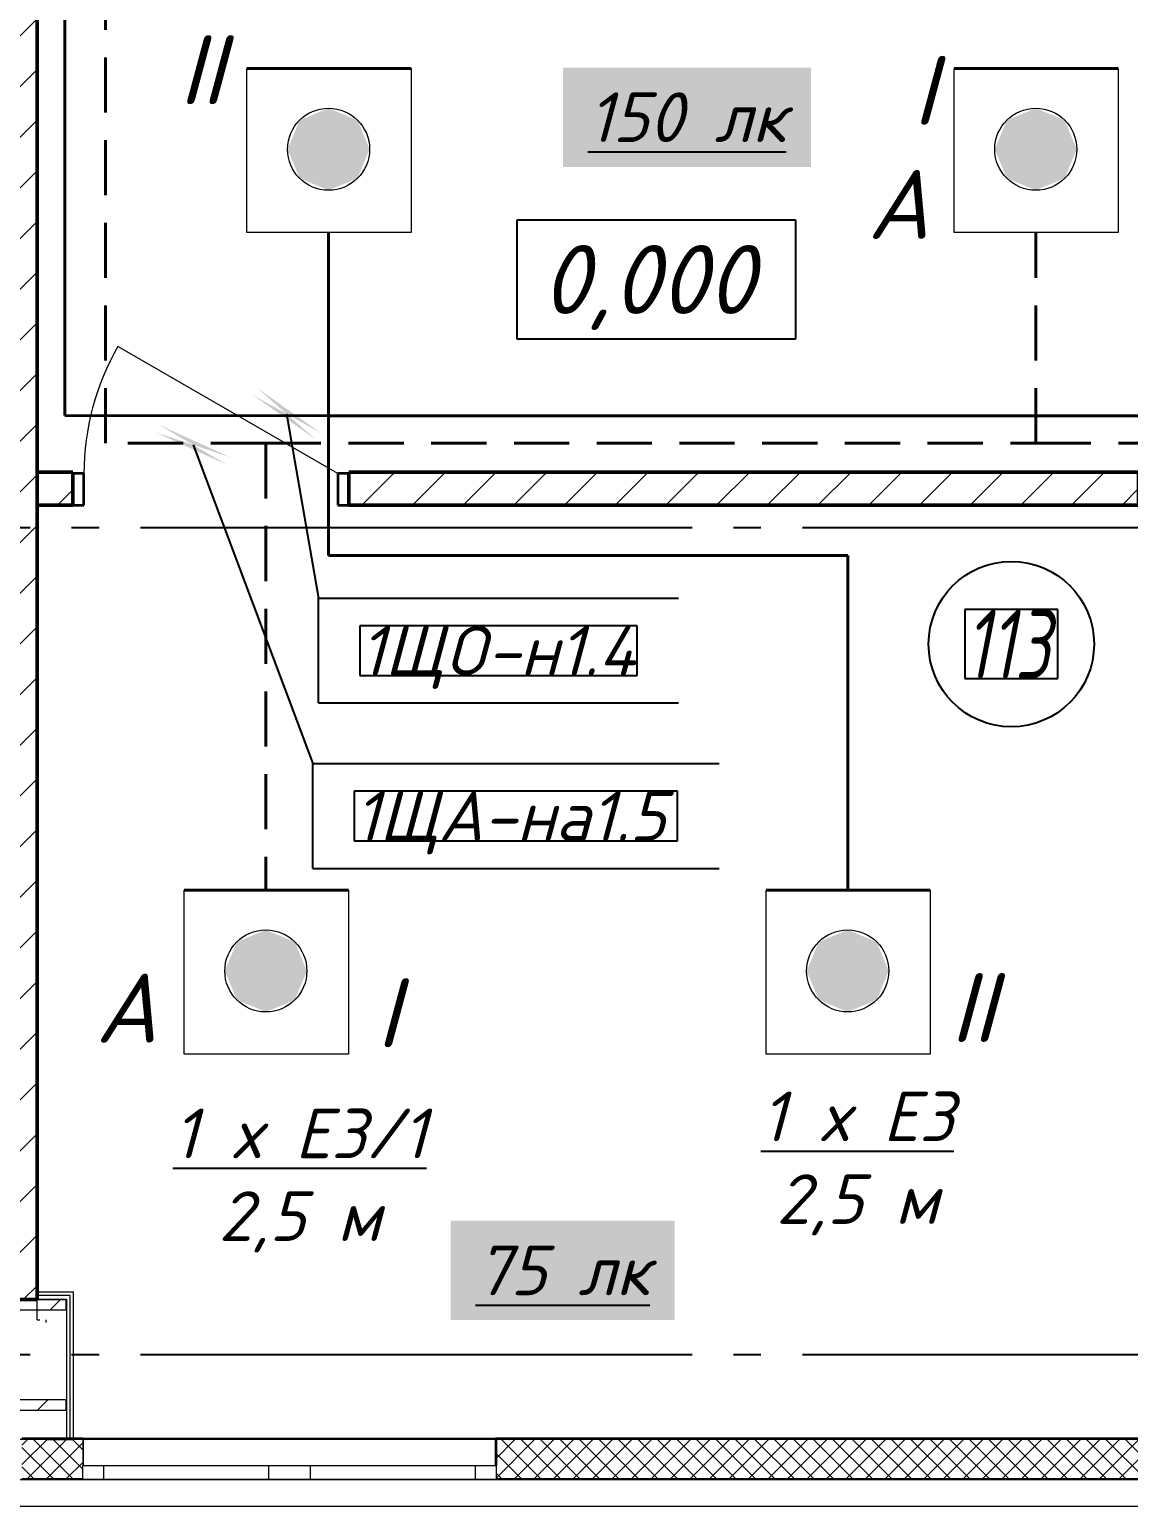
# Model space of a CAD drawing. Header units: millimetres. Extents: x 0 to 1293, y 0 to 420.
# Drawn here: x 522.2 to 562, y 154.1 to 207.7 of the extents above; entities that cross this region are included whole.
import ezdxf

# ---------------------------------------------------------------- set-up
doc = ezdxf.new("R2010")
doc.units = ezdxf.units.MM
for name, pattern in [('JIS_02_2.0', [3, 2, -1]), ('ГОСТ 2.303 5', [24, 20, -1.5, 1, -1.5]), ('СПКБ-0000-000-АР#001$0$Achse', [2300, 0, -800, 1500, 0])]:
    doc.linetypes.add(name, pattern=pattern)
for name, color, linetype in [('@000', 7, 'Continuous'), ('Viewport1ForCustomObjects_0', 7, 'Continuous'), ('Viewport2ForCustomObjects_0', 7, 'Continuous'), ('Номер помещения', 7, 'Continuous'), ('СПКБ-0000-000-АР#001$0$Двери ArchiCAD', 7, 'Continuous'), ('СПКБ-0000-000-АР#001$0$Колонны новые', 7, 'Continuous'), ('СПКБ-0000-000-АР#001$0$Окна ArchiCAD', 7, 'Continuous'), ('СПКБ-0000-000-АР#001$0$Перекрытие новые', 7, 'Continuous'), ('СПКБ-0000-000-АР#001$0$Стены', 7, 'Continuous'), ('Строительные оси', 7, 'Continuous'), ('ЭО_АВАРИЙНОЕ ОСВЕЩЕНИЕ', 7, 'Continuous'), ('ЭО_РАБОЧЕЕ ОСВЕЩЕНИЕ', 7, 'Continuous')]:
    doc.layers.add(name, color=color, linetype=linetype)
for name, color, linetype, lineweight, true_color in [('СПКБ-0000-000-АР#001$0$Двери ArchiCAD_Ном._пера__23', 7, 'Continuous', 35, 0xff6600), ('СПКБ-0000-000-АР#001$0$Двери ArchiCAD_Ном._пера__3', 7, 'Continuous', 18, 0xff6600), ('СПКБ-0000-000-АР#001$0$Двери ArchiCAD_Ном._пера__58', 7, 'Continuous', 50, 0xdf0000), ('СПКБ-0000-000-АР#001$0$Колонны новые_Ном._пера__108', 7, 'Continuous', 13, 0xfd8379), ('СПКБ-0000-000-АР#001$0$Окна ArchiCAD_Ном._пера__68', 7, 'Continuous', 20, 0xfd4435), ('СПКБ-0000-000-АР#001$0$Стены_Ном._пера__58', 7, 'Continuous', 50, 0xdf0000), ('СПКБ-0000-000-АР#001$0$Стены_Ном._пера__68', 7, 'Continuous', 20, 0xfd4435)]:
    doc.layers.add(name, color=color, linetype=linetype, lineweight=lineweight, true_color=true_color)
for name, color, linetype, lineweight in [('СПКБ-0000-000-АР#001$0$Колонны новые_Ном._пера__20', 1, 'Continuous', 20), ('СПКБ-0000-000-АР#001$0$Линии_Ном._пера__20', 1, 'Continuous', 20), ('СПКБ-0000-000-АР#001$0$Окна ArchiCAD_Ном._пера__6', 5, 'Continuous', 9), ('СПКБ-0000-000-АР#001$0$Перекрытие новые_Ном._пера__20', 1, 'Continuous', 20), ('СПКБ-0000-000-АР#001$0$Стены_Ном._пера__1', 7, 'Continuous', 13), ('СПКБ-0000-000-АР#001$0$Стены_Ном._пера__20', 1, 'Continuous', 20)]:
    doc.layers.add(name, color=color, linetype=linetype, lineweight=lineweight)
doc.styles.add('1.8', font='isocpeui.ttf', dxfattribs={"height": 1.8})
doc.styles.add('2.5', font='isocpeui.ttf')
doc.styles.add('CustomTextStyle15', font='isocpeui.ttf', dxfattribs={"height": 2.5})
doc.styles.add('CustomTextStyle156', font='isocpeui.ttf', dxfattribs={"height": 1.8})
doc.styles.add('CustomTextStyle204', font='isocpeui.ttf', dxfattribs={"height": 1.8})
doc.styles.add('CustomTextStyle28', font='isocpeui.ttf', dxfattribs={"width": 0.724665, "height": 2.5})
pattern_1 = [(45, (0, 0), (-35.35534, 35.35534), []), (135, (0, 0), (35.35534, 35.35534), [])]
pattern_2 = [(45, (0, 0), (-91.9239, 91.9239), [])]
pattern_3 = [(0, (0, 0), (0, 173.2051), [0, -100]), (0, (50, 86.6), (0, 173.2051), [0, -100])]

# ---------------------------------------------------------------- blocks, each defined once
blk = doc.blocks.new('СПКБ-0000-000-АР#001$0$Перекрытие_1', base_point=(22461.2, 19188))
at = {"layer": 'СПКБ-0000-000-АР#001$0$Перекрытие новые_Ном._пера__20', "color": 1, "linetype": 'Continuous', "lineweight": 20, "flags": 128}
blk.add_lwpolyline([(22461.2, 19188), (22461.2, 15677.8), (25022.7, 15677.8), (25022.7, 7088.6), (22462.8, 7088.6), (22462.8, 3579), (17926.7, 3579), (17886.7, 19190.9)], close=True, dxfattribs=at)
blk = doc.blocks.new('СПКБ-0000-000-АР#001$0$Двустворчатое Окно 19')
at = {"layer": 'СПКБ-0000-000-АР#001$0$Окна ArchiCAD_Ном._пера__6', "color": 5, "linetype": 'Continuous', "lineweight": 9}
for p, q in [((-747, 100), (747, 100)), ((-750, 0), (-675, 0)), ((-675, 0), (-675, -50)), ((-675, 0), (-75, 0)), ((-75, -50), (-75, 0)), ((-75, 0), (0, 0)), ((0, 0), (75, 0)), ((75, 0), (75, -50)), ((75, 0), (675, 0)), ((675, -50), (675, 0)), ((675, 0), (750, 0)), ((-750, -50), (750, -50)), ((-675, -50), (-750, -50)), ((-75, -50), (-675, -50)), ((0, -50), (-75, -50)), ((75, -50), (0, -50)), ((675, -50), (75, -50)), ((750, -50), (675, -50))]:
    blk.add_line(p, q, dxfattribs=at)
at = {"layer": 'СПКБ-0000-000-АР#001$0$Окна ArchiCAD_Ном._пера__68', "color": 20, "linetype": 'Continuous', "lineweight": 20, "true_color": 0xfd4435}
for p, q in [((-750, -47), (-750, 0)), ((750, -47), (750, 0)), ((-750, -50), (-750, -47)), ((750, -50), (750, -47))]:
    blk.add_line(p, q, dxfattribs=at)
blk = doc.blocks.new('СПКБ-0000-000-АР#001$0$Стена_4', base_point=(17892.9, 3584))
at = {"layer": 'СПКБ-0000-000-АР#001$0$Стены_Ном._пера__68', "linetype": 'Continuous', "lineweight": 20, "true_color": 0xfd4435}
for points in [[(18633.4, 3584), (18413.1, 3584), (18413.1, 3581), (18633.4, 3581)], [(18633.4, 3584), (18633.4, 3581), (18633.4, 3484), (18636.4, 3484), (18636.4, 3584)], [(20130.4, 3584), (20130.4, 3484), (20133.4, 3484), (20133.4, 3581), (20133.4, 3584)], [(20133.4, 3584), (20133.4, 3581), (24603.1, 3581), (24603.1, 3584)], [(18413.1, 3434), (18633.4, 3434), (18633.4, 3437), (18413.1, 3437)], [(24603.1, 3437), (20133.4, 3437), (20133.4, 3434), (24603.1, 3434)]]:
    blk.add_hatch(color=20, dxfattribs=at).paths.add_polyline_path(points)
h = blk.add_hatch(dxfattribs=at)
h.set_pattern_fill('СЕТКА_5X5_ДИАГОНАЛЬНАЯ', color=20, style=0, pattern_type=2)
h.set_pattern_definition(pattern_1)
h.paths.add_polyline_path([(18413.1, 3437), (18633.4, 3437), (18633.4, 3484), (18633.4, 3581), (18413.1, 3581)])
h = blk.add_hatch(dxfattribs=at)
h.set_pattern_fill('СЕТКА_5X5_ДИАГОНАЛЬНАЯ', color=20, style=0, pattern_type=2)
h.set_pattern_definition(pattern_1)
h.paths.add_polyline_path([(24603.1, 3581), (20133.4, 3581), (20133.4, 3484), (20133.4, 3437), (24603.1, 3437)])
at = {"layer": 'СПКБ-0000-000-АР#001$0$Стены_Ном._пера__68', "color": 20, "linetype": 'Continuous', "lineweight": 20, "true_color": 0xfd4435}
for p, q in [((18633.4, 3581), (18413.1, 3581)), ((18633.4, 3584), (18636.4, 3584)), ((18633.4, 3581), (18633.4, 3484)), ((18636.4, 3484), (18636.4, 3584)), ((20130.4, 3484), (20130.4, 3584)), ((20133.4, 3584), (20130.4, 3584)), ((24603.1, 3581), (20133.4, 3581)), ((20133.4, 3581), (20133.4, 3484)), ((18633.4, 3484), (18636.4, 3484)), ((18633.4, 3437), (18633.4, 3484)), ((20133.4, 3484), (20130.4, 3484)), ((20133.4, 3437), (20133.4, 3484)), ((18413.1, 3437), (18633.4, 3437)), ((18633.4, 3434), (18633.4, 3437)), ((20133.4, 3437), (24603.1, 3437)), ((20133.4, 3434), (20133.4, 3437))]:
    blk.add_line(p, q, dxfattribs=at)
at = {"layer": 'СПКБ-0000-000-АР#001$0$Стены_Ном._пера__68', "color": 20, "linetype": 'Continuous', "lineweight": 20, "true_color": 0xfd4435, "flags": 128}
for points in [[(18633.4, 3584), (18413.1, 3584)], [(24603.1, 3584), (20133.4, 3584)], [(17892.9, 3434), (18633.4, 3434)], [(20133.4, 3434), (25172.7, 3434)]]:
    blk.add_lwpolyline(points, dxfattribs=at)
at = {"layer": 'СПКБ-0000-000-АР#001$0$Окна ArchiCAD', "color": 5, "linetype": 'Continuous', "lineweight": 9, "zscale": 1000}
blk.add_blockref('СПКБ-0000-000-АР#001$0$Двустворчатое Окно 19', (19383.4, 3484), dxfattribs=at)
blk = doc.blocks.new('СПКБ-0000-000-АР#001$0$Стена_21', base_point=(18343.1, 18676.7))
at = {"layer": 'СПКБ-0000-000-АР#001$0$Стены_Ном._пера__20', "linetype": 'Continuous', "lineweight": 20}
h = blk.add_hatch(dxfattribs=at)
h.set_pattern_fill('КИРПИЧ_ОБЫКНОВЕННЫЙ', color=1, style=0, pattern_type=2)
h.set_pattern_definition(pattern_2)
h.paths.add_polyline_path([(18218.1, 4086.3), (18468.1, 4086.3), (18468.1, 13655.7), (18368.1, 13655.7), (18218.1, 13655.7)])
at = {"layer": 'СПКБ-0000-000-АР#001$0$Стены_Ном._пера__58', "color": 12, "linetype": 'Continuous', "lineweight": 50, "true_color": 0xdf0000, "flags": 128}
for points in [[(18468.1, 4086.3), (18468.1, 13655.7)], [(18218.1, 4086.3), (18468.1, 4086.3)]]:
    blk.add_lwpolyline(points, dxfattribs=at)
blk = doc.blocks.new('СПКБ-0000-000-АР#001$0$Однопольная Дверь 19')
at = {"layer": 'СПКБ-0000-000-АР#001$0$Двери ArchiCAD_Ном._пера__23', "color": 30, "linetype": 'Continuous', "lineweight": 35, "true_color": 0xff6600}
for p, q in [((-460, 0), (-500, 0)), ((-500, 0), (-500, -115)), ((-460, -115), (-460, 0)), ((500, 0), (460, 0)), ((460, 0), (460, -115)), ((500, -115), (500, 0)), ((-500, -115), (-460, -115)), ((460, -115), (500, -115))]:
    blk.add_line(p, q, dxfattribs=at)
at = {"layer": 'СПКБ-0000-000-АР#001$0$Двери ArchiCAD_Ном._пера__3', "color": 30, "linetype": 'Continuous', "lineweight": 18, "true_color": 0xff6600}
blk.add_line((460, 0), (-336.7, 460), dxfattribs=at)
blk.add_arc((460, 0), 920, 150, 180, dxfattribs=at)
at = {"layer": 'СПКБ-0000-000-АР#001$0$Двери ArchiCAD_Ном._пера__58', "color": 12, "linetype": 'Continuous', "lineweight": 50, "true_color": 0xdf0000}
for p, q in [((-500, 5), (-537, 5)), ((-500, 0), (-500, 5)), ((-500, -115), (-500, 0)), ((500, 0), (500, 5)), ((500, 5), (537, 5)), ((500, -115), (500, 0)), ((-500, -115), (-537, -115)), ((500, -115), (537, -115))]:
    blk.add_line(p, q, dxfattribs=at)
blk = doc.blocks.new('СПКБ-0000-000-АР#001$0$Стена_24', base_point=(22462.8, 7088.6))
at = {"layer": 'СПКБ-0000-000-АР#001$0$Стены_Ном._пера__20', "linetype": 'Continuous', "lineweight": 20}
h = blk.add_hatch(dxfattribs=at)
h.set_pattern_fill('КИРПИЧ_ОБЫКНОВЕННЫЙ', color=1, style=0, pattern_type=2)
h.set_pattern_definition(pattern_2)
h.paths.add_polyline_path([(18468.1, 7088.6), (18468.1, 6968.6), (18598.1, 6968.6), (18598.1, 7083.6), (18598.1, 7088.6)])
h = blk.add_hatch(dxfattribs=at)
h.set_pattern_fill('КИРПИЧ_ОБЫКНОВЕННЫЙ', color=1, style=0, pattern_type=2)
h.set_pattern_definition(pattern_2)
h.paths.add_polyline_path([(22462.8, 7088.6), (19598.1, 7088.6), (19598.1, 7083.6), (19598.1, 6968.6), (22462.8, 6968.6)])
at = {"layer": 'СПКБ-0000-000-АР#001$0$Стены_Ном._пера__58', "color": 12, "linetype": 'Continuous', "lineweight": 50, "true_color": 0xdf0000}
for p, q in [((18598.1, 7088.6), (18561.1, 7088.6)), ((18598.1, 7083.6), (18598.1, 7088.6)), ((18598.1, 6968.6), (18598.1, 7083.6)), ((19598.1, 7088.6), (19635.1, 7088.6)), ((19598.1, 7083.6), (19598.1, 7088.6)), ((19598.1, 6968.6), (19598.1, 7083.6)), ((18598.1, 6968.6), (18561.1, 6968.6)), ((19598.1, 6968.6), (19635.1, 6968.6))]:
    blk.add_line(p, q, dxfattribs=at)
at = {"layer": 'СПКБ-0000-000-АР#001$0$Стены_Ном._пера__58', "color": 12, "linetype": 'Continuous', "lineweight": 50, "true_color": 0xdf0000, "flags": 128}
for points in [[(18598.1, 7088.6), (18468.1, 7088.6)], [(18468.1, 7088.6), (18468.1, 6968.6)], [(22462.8, 7088.6), (19598.1, 7088.6)], [(22462.8, 6968.6), (22462.8, 7088.6)], [(18468.1, 6968.6), (18598.1, 6968.6)], [(19598.1, 6968.6), (22462.8, 6968.6)]]:
    blk.add_lwpolyline(points, dxfattribs=at)
at = {"layer": 'СПКБ-0000-000-АР#001$0$Двери ArchiCAD', "color": 21, "linetype": 'Continuous', "lineweight": 18, "true_color": 0xff9955, "zscale": 1000}
blk.add_blockref('СПКБ-0000-000-АР#001$0$Однопольная Дверь 19', (19098.1, 7083.6), dxfattribs=at)
blk = doc.blocks.new('СПКБ-0000-000-АР#001$0$Стена_84', base_point=(18499.8, 3579))
at = {"layer": 'СПКБ-0000-000-АР#001$0$Стены_Ном._пера__20', "linetype": 'Continuous', "lineweight": 20}
h = blk.add_hatch(dxfattribs=at)
h.set_pattern_fill('ШТУКАТУРКА', color=1, style=0, pattern_type=2)
h.set_pattern_definition(pattern_3)
h.paths.add_polyline_path([(18574.8, 4087.8), (18574.8, 3579), (18587.8, 3579), (18587.8, 4100.8)])
h = blk.add_hatch(dxfattribs=at)
h.set_pattern_fill('ШТУКАТУРКА', color=1, style=0, pattern_type=2)
h.set_pattern_definition(pattern_3)
h.paths.add_polyline_path([(18599.8, 3579), (18599.8, 4112.8), (18587.8, 4100.8), (18587.8, 3579)])
at = {"layer": 'СПКБ-0000-000-АР#001$0$Стены_Ном._пера__1', "color": 7, "linetype": 'СПКБ-0000-000-АР#001$0$Achse', "lineweight": 13, "flags": 128}
blk.add_lwpolyline([(18499.8, 4012.8), (18499.8, 3579)], dxfattribs=at)
at = {"layer": 'СПКБ-0000-000-АР#001$0$Стены_Ном._пера__1', "color": 7, "linetype": 'Continuous', "lineweight": 13, "flags": 128}
blk.add_lwpolyline([(18499.8, 3579), (18574.8, 3579)], dxfattribs=at)
at = {"layer": 'СПКБ-0000-000-АР#001$0$Стены_Ном._пера__20', "color": 1, "linetype": 'Continuous', "lineweight": 20, "flags": 128}
for points in [[(18599.8, 3579), (18599.8, 4112.8)], [(18574.8, 3579), (18587.8, 3579)], [(18587.8, 3579), (18599.8, 3579)]]:
    blk.add_lwpolyline(points, dxfattribs=at)
at = {"layer": 'СПКБ-0000-000-АР#001$0$Стены_Ном._пера__68', "color": 20, "linetype": 'Continuous', "lineweight": 20, "true_color": 0xfd4435}
for p, q in [((18574.8, 4087.8), (18574.8, 3579)), ((18587.8, 3579), (18587.8, 4100.8))]:
    blk.add_line(p, q, dxfattribs=at)
blk = doc.blocks.new('СПКБ-0000-000-АР#001$0$Стена_103', base_point=(18468.1, 4012.8))
at = {"layer": 'СПКБ-0000-000-АР#001$0$Стены_Ном._пера__20', "linetype": 'Continuous', "lineweight": 20}
h = blk.add_hatch(dxfattribs=at)
h.set_pattern_fill('ШТУКАТУРКА', color=1, style=0, pattern_type=2)
h.set_pattern_definition(pattern_3)
h.paths.add_polyline_path([(18599.8, 4112.8), (18468.1, 4112.8), (18468.1, 4100.8), (18587.8, 4100.8)])
h = blk.add_hatch(dxfattribs=at)
h.set_pattern_fill('ШТУКАТУРКА', color=1, style=0, pattern_type=2)
h.set_pattern_definition(pattern_3)
h.paths.add_polyline_path([(18468.1, 4087.8), (18574.8, 4087.8), (18587.8, 4100.8), (18468.1, 4100.8)])
at = {"layer": 'СПКБ-0000-000-АР#001$0$Стены_Ном._пера__1', "color": 7, "linetype": 'Continuous', "lineweight": 13, "flags": 128}
blk.add_lwpolyline([(18468.1, 4012.8), (18468.1, 4087.8)], dxfattribs=at)
at = {"layer": 'СПКБ-0000-000-АР#001$0$Стены_Ном._пера__1', "color": 7, "linetype": 'СПКБ-0000-000-АР#001$0$Achse', "lineweight": 13, "flags": 128}
blk.add_lwpolyline([(18468.1, 4012.8), (18499.8, 4012.8)], dxfattribs=at)
at = {"layer": 'СПКБ-0000-000-АР#001$0$Стены_Ном._пера__20', "color": 1, "linetype": 'Continuous', "lineweight": 20, "flags": 128}
for points in [[(18599.8, 4112.8), (18468.1, 4112.8)], [(18468.1, 4100.8), (18468.1, 4112.8)], [(18468.1, 4087.8), (18468.1, 4100.8)]]:
    blk.add_lwpolyline(points, dxfattribs=at)
at = {"layer": 'СПКБ-0000-000-АР#001$0$Стены_Ном._пера__68', "color": 20, "linetype": 'Continuous', "lineweight": 20, "true_color": 0xfd4435}
for p, q in [((18587.8, 4100.8), (18468.1, 4100.8)), ((18468.1, 4087.8), (18574.8, 4087.8))]:
    blk.add_line(p, q, dxfattribs=at)
blk = doc.blocks.new('СПКБ-0000-000-АР#001$0$Колонна_118', base_point=(18373.1, 3885.7))
at = {"layer": 'СПКБ-0000-000-АР#001$0$Колонны новые_Ном._пера__108', "linetype": 'Continuous', "lineweight": 13, "true_color": 0xfd8379}
h = blk.add_hatch(dxfattribs=at)
h.set_pattern_fill('СТАЛЬ', color=11, style=0, pattern_type=2)
h.set_pattern_definition([(45, (0, 0), (-159.099, 159.099), []), (45, (-53.03, 53.03), (-159.099, 159.099), [])])
h.paths.add_polyline_path([(18173.1, 3685.7), (18573.1, 3685.7), (18573.1, 3722.4), (18384.8, 3722.4), (18384.8, 4049.1), (18573.1, 4049.1), (18573.1, 4085.7), (18173.1, 4085.7), (18173.1, 4049.1), (18361.4, 4049.1), (18361.4, 3722.4), (18173.1, 3722.4)])
at = {"layer": 'СПКБ-0000-000-АР#001$0$Колонны новые_Ном._пера__20', "color": 1, "linetype": 'Continuous', "lineweight": 20}
for p, q in [((18573.1, 4085.7), (18173.1, 4085.7)), ((18173.1, 4085.7), (18173.1, 4049.1)), ((18573.1, 4049.1), (18573.1, 4085.7)), ((18173.1, 4049.1), (18361.4, 4049.1)), ((18361.4, 4049.1), (18361.4, 3722.4)), ((18384.8, 3722.4), (18384.8, 4049.1)), ((18384.8, 4049.1), (18573.1, 4049.1)), ((18361.4, 3722.4), (18173.1, 3722.4)), ((18173.1, 3722.4), (18173.1, 3685.7)), ((18573.1, 3722.4), (18384.8, 3722.4)), ((18573.1, 3685.7), (18573.1, 3722.4)), ((18173.1, 3685.7), (18573.1, 3685.7))]:
    blk.add_line(p, q, dxfattribs=at)
blk = doc.blocks.new('*E595')
at = {"layer": 'СПКБ-0000-000-АР#001$0$Линии_Ном._пера__20', "color": 1, "linetype": 'Continuous', "lineweight": 20}
blk.add_line((529.446, 84.003), (459.25, 84.003), dxfattribs=at)
at = {"layer": 'СПКБ-0000-000-АР#001$0$Колонны новые', "color": 1, "lineweight": 20, "xscale": 0.01, "yscale": 0.01, "zscale": 0.01}
blk.add_blockref('СПКБ-0000-000-АР#001$0$Колонна_118', (460.05, 89.5), dxfattribs=at)
at = {"layer": 'СПКБ-0000-000-АР#001$0$Перекрытие новые', "color": 1, "linetype": 'Continuous', "lineweight": 20, "xscale": 0.01, "yscale": 0.01, "zscale": 0.01}
blk.add_blockref('СПКБ-0000-000-АР#001$0$Перекрытие_1', (500.931, 242.523), dxfattribs=at)
at = {"layer": 'СПКБ-0000-000-АР#001$0$Стены', "color": 12, "lineweight": 50, "true_color": 0xdf0000, "xscale": 0.01, "yscale": 0.01, "zscale": 0.01}
for name, p in [('СПКБ-0000-000-АР#001$0$Стена_21', (459.75, 237.41)), ('СПКБ-0000-000-АР#001$0$Стена_24', (500.946, 121.528)), ('СПКБ-0000-000-АР#001$0$Стена_103', (461, 90.771)), ('СПКБ-0000-000-АР#001$0$Стена_84', (461.317, 86.433))]:
    blk.add_blockref(name, p, dxfattribs=at)
at = {"layer": 'СПКБ-0000-000-АР#001$0$Стены', "color": 20, "lineweight": 20, "true_color": 0xfd4435, "xscale": 0.01, "yscale": 0.01, "zscale": 0.01}
blk.add_blockref('СПКБ-0000-000-АР#001$0$Стена_4', (455.248, 86.483), dxfattribs=at)
blk = doc.blocks.new('*E596')
at = {"layer": 'Номер помещения', "color": 6, "linetype": 'Continuous'}
for p, q in [((509.954, 139.164), (499.829, 139.164)), ((499.829, 139.164), (499.829, 134.864)), ((509.954, 134.864), (509.954, 139.164)), ((499.829, 134.864), (509.954, 134.864))]:
    blk.add_line(p, q, dxfattribs=at)
at = {"layer": 'Номер помещения', "color": 7, "linetype": 'Continuous', "true_color": 0xffffff}
for p, q in [((519.456, 125.035), (516.081, 125.035)), ((516.081, 125.035), (516.081, 122.535)), ((519.456, 122.535), (519.456, 125.035)), ((516.081, 122.535), (519.456, 122.535)), ((516.081, 122.535), (516.081, 122.535))]:
    blk.add_line(p, q, dxfattribs=at)
at = {"layer": 'Номер помещения', "color": 6, "linetype": 'Continuous'}
blk.add_circle((517.768, 123.785), 3, dxfattribs=at)
at = {"layer": 'Строительные оси', "color": 3, "linetype": 'ГОСТ 2.303 5', "lineweight": 25}
for p, q in [((578.188, 128), (14.188, 128)), ((578.188, 98), (14.188, 98))]:
    blk.add_line(p, q, dxfattribs=at)
at = {"layer": 'ЭО_АВАРИЙНОЕ ОСВЕЩЕНИЕ', "color": 1, "linetype": 'JIS_02_2.0', "lineweight": 40}
for p, q in [((484.915, 131.071), (484.915, 153.828)), ((518.654, 131.071), (518.654, 138.712)), ((490.732, 131.071), (484.915, 131.071)), ((490.732, 131.071), (518.654, 131.071)), ((490.732, 131.071), (490.732, 114.855)), ((518.654, 131.071), (530.464, 131.071))]:
    blk.add_line(p, q, dxfattribs=at)
at = {"layer": 'ЭО_АВАРИЙНОЕ ОСВЕЩЕНИЕ', "color": 1, "lineweight": 40}
for p, q in [((515.696, 144.662), (521.646, 144.662)), ((487.775, 114.855), (493.725, 114.855))]:
    blk.add_line(p, q, dxfattribs=at)
at = {"layer": 'ЭО_АВАРИЙНОЕ ОСВЕЩЕНИЕ', "color": 7, "lineweight": 0}
for p, q in [((515.696, 138.712), (515.696, 144.662)), ((521.646, 144.662), (521.646, 138.712)), ((521.646, 138.712), (515.696, 138.712)), ((487.775, 108.905), (487.775, 114.855)), ((493.725, 114.855), (493.725, 108.905)), ((493.725, 108.905), (487.775, 108.905))]:
    blk.add_line(p, q, dxfattribs=at)
for centre in [(518.654, 141.737), (490.732, 111.93)]:
    blk.add_circle(centre, 1.488, dxfattribs=at)
at = {"layer": 'ЭО_АВАРИЙНОЕ ОСВЕЩЕНИЕ', "color": 1, "lineweight": 0}
for points in [[(518.654, 143.224), (517.602, 142.789), (519.705, 142.789)], [(517.602, 142.789), (517.166, 141.737), (520.141, 141.737)], [(517.602, 142.789), (519.705, 142.789), (520.141, 141.737)], [(517.166, 141.737), (517.602, 140.685), (519.705, 140.685)], [(517.166, 141.737), (520.141, 141.737), (519.705, 140.685)], [(517.602, 140.685), (519.705, 140.685), (518.654, 140.249)], [(490.732, 113.418), (489.681, 112.982), (491.784, 112.982)], [(489.681, 112.982), (489.245, 111.93), (492.22, 111.93)], [(489.681, 112.982), (491.784, 112.982), (492.22, 111.93)], [(489.245, 111.93), (489.681, 110.878), (491.784, 110.878)], [(489.245, 111.93), (492.22, 111.93), (491.784, 110.878)], [(489.681, 110.878), (491.784, 110.878), (490.732, 110.443)]]:
    blk.add_solid(points, dxfattribs=at)
at = {"layer": 'ЭО_РАБОЧЕЕ ОСВЕЩЕНИЕ', "color": 5, "lineweight": 40}
for p, q in [((483.438, 154.323), (483.438, 132.077)), ((490.048, 144.662), (495.998, 144.662)), ((493.006, 138.712), (493.006, 132.063)), ((483.438, 132.077), (493.006, 132.063)), ((493.006, 132.063), (493.006, 126.999)), ((529.197, 132.063), (493.006, 132.063)), ((493.006, 126.999), (511.833, 126.999)), ((511.833, 126.999), (511.833, 114.855)), ((508.876, 114.855), (514.826, 114.855))]:
    blk.add_line(p, q, dxfattribs=at)
at = {"layer": 'ЭО_РАБОЧЕЕ ОСВЕЩЕНИЕ', "color": 7, "lineweight": 0}
for p, q in [((490.048, 138.712), (490.048, 144.662)), ((495.998, 144.662), (495.998, 138.712)), ((495.998, 138.712), (490.048, 138.712)), ((508.876, 108.905), (508.876, 114.855)), ((514.826, 114.855), (514.826, 108.905)), ((514.826, 108.905), (508.876, 108.905))]:
    blk.add_line(p, q, dxfattribs=at)
for centre in [(493.006, 141.737), (511.833, 111.93)]:
    blk.add_circle(centre, 1.488, dxfattribs=at)
at = {"layer": 'ЭО_РАБОЧЕЕ ОСВЕЩЕНИЕ', "color": 5, "lineweight": 0}
for points in [[(493.006, 143.224), (491.954, 142.789), (494.058, 142.789)], [(491.954, 142.789), (491.518, 141.737), (494.493, 141.737)], [(491.954, 142.789), (494.058, 142.789), (494.493, 141.737)], [(491.518, 141.737), (491.954, 140.685), (494.058, 140.685)], [(491.518, 141.737), (494.493, 141.737), (494.058, 140.685)], [(491.954, 140.685), (494.058, 140.685), (493.006, 140.249)], [(511.833, 113.418), (510.782, 112.982), (512.885, 112.982)], [(510.782, 112.982), (510.346, 111.93), (513.321, 111.93)], [(510.782, 112.982), (512.885, 112.982), (513.321, 111.93)], [(510.346, 111.93), (510.782, 110.878), (512.885, 110.878)], [(510.346, 111.93), (513.321, 111.93), (512.885, 110.878)], [(510.782, 110.878), (512.885, 110.878), (511.833, 110.443)]]:
    blk.add_solid(points, dxfattribs=at)
at = {"layer": 'Номер помещения', "color": 7, "linetype": 'Continuous', "style": 'CustomTextStyle15'}
blk.add_text('0,000', height=2.5, dxfattribs=at).set_placement((500.729, 135.764))
at = {"layer": 'Номер помещения', "color": 7, "linetype": 'Continuous', "style": 'CustomTextStyle28', "width": 0.724665}
blk.add_text('113', height=2.5, dxfattribs=at).set_placement((516.081, 122.535))
blk = doc.blocks.new('CustomObjectsInViewport1_0')
at = {"layer": 'ЭО_АВАРИЙНОЕ ОСВЕЩЕНИЕ'}
for p, q in [((528.093, 192.599), (532.437, 181.035)), ((532.437, 181.035), (547.166, 181.035)), ((532.437, 177.235), (532.437, 181.035)), ((532.437, 177.235), (547.166, 177.235))]:
    blk.add_line(p, q, dxfattribs=at)
at = {"layer": 'ЭО_АВАРИЙНОЕ ОСВЕЩЕНИЕ', "color": 7, "true_color": 0xffffff}
for p, q in [((545.666, 180.035), (533.937, 180.035)), ((533.937, 180.035), (533.937, 178.235)), ((545.666, 178.235), (545.666, 180.035)), ((533.937, 178.235), (545.666, 178.235)), ((533.937, 178.235), (533.937, 178.235))]:
    blk.add_line(p, q, dxfattribs=at)
at = {"layer": 'ЭО_АВАРИЙНОЕ ОСВЕЩЕНИЕ'}
blk.add_solid([(529.442, 192.151), (526.867, 193.32), (526.743, 193.047), (529.318, 191.878)], dxfattribs=at)
at = {"layer": 'ЭО_РАБОЧЕЕ ОСВЕЩЕНИЕ'}
for p, q in [((531.482, 193.726), (532.636, 187.037)), ((532.636, 187.037), (545.698, 187.037)), ((532.636, 183.237), (532.636, 187.037)), ((532.636, 183.237), (545.698, 183.237))]:
    blk.add_line(p, q, dxfattribs=at)
at = {"layer": 'ЭО_РАБОЧЕЕ ОСВЕЩЕНИЕ', "color": 7, "true_color": 0xffffff}
for p, q in [((544.198, 186.037), (534.136, 186.037)), ((534.136, 186.037), (534.136, 184.237)), ((544.198, 184.237), (544.198, 186.037)), ((534.136, 184.237), (544.198, 184.237)), ((534.136, 184.237), (534.136, 184.237))]:
    blk.add_line(p, q, dxfattribs=at)
at = {"layer": 'ЭО_РАБОЧЕЕ ОСВЕЩЕНИЕ'}
blk.add_solid([(532.724, 193.033), (530.414, 194.664), (530.241, 194.419), (532.551, 192.788)], dxfattribs=at)
at = {"layer": 'ЭО_АВАРИЙНОЕ ОСВЕЩЕНИЕ', "style": 'CustomTextStyle204'}
blk.add_text('1ЩА-на1.5', height=1.8, dxfattribs=at).set_placement((533.937, 178.235))
at = {"layer": 'ЭО_РАБОЧЕЕ ОСВЕЩЕНИЕ', "style": 'CustomTextStyle156'}
blk.add_text('1ЩO-н1.4', height=1.8, dxfattribs=at).set_placement((534.136, 184.237))

msp = doc.modelspace()

# ---------------------------------------------------------------- block references
at = {"layer": '@000', "color": 1, "linetype": 'JIS_02_2.0', "lineweight": 40}
msp.add_blockref('*E595', (61.438, 70.086), dxfattribs=at)
at = {"layer": 'Viewport1ForCustomObjects_0'}
msp.add_blockref('CustomObjectsInViewport1_0', (0, 0), dxfattribs=at)
at = {"layer": 'Viewport2ForCustomObjects_0'}
msp.add_blockref('*E596', (40, 61.586), dxfattribs=at)

# ---------------------------------------------------------------- texts
at = {"layer": 'ЭО_АВАРИЙНОЕ ОСВЕЩЕНИЕ', "attachment_point": 5}
for s, insert, char_height, style in [('I', (554.603, 205.463), 2.5, '2.5'), ('I', (535.147, 172.002), 2.5, '2.5'), ('{\\L1 x Е3/1\\P}2,5 м', (531.962, 165.912), 1.8, '1.8')]:
    msp.add_mtext(s, dxfattribs=dict(at, insert=insert, char_height=char_height, style=style))
at = {"layer": 'ЭО_АВАРИЙНОЕ ОСВЕЩЕНИЕ', "color": 1, "char_height": 2.5, "attachment_point": 5, "style": '2.5'}
for insert in [(553.673, 201.321), (525.676, 172.164)]:
    msp.add_mtext('А', dxfattribs=dict(at, insert=insert))
at = {"layer": 'ЭО_РАБОЧЕЕ ОСВЕЩЕНИЕ', "attachment_point": 5}
for s, insert, char_height, style in [('II', (528.388, 206.21), 2.5, '2.5'), ('II', (556.362, 172.189), 2.5, '2.5'), ('{\\L1 x Е3\\P}2,5 м', (552.186, 166.53), 1.8, '1.8')]:
    msp.add_mtext(s, dxfattribs=dict(at, insert=insert, char_height=char_height, style=style))
at = {"layer": 'ЭО_РАБОЧЕЕ ОСВЕЩЕНИЕ', "char_height": 1.8, "attachment_point": 5, "style": '1.8', "bg_fill": 1, "box_fill_scale": 1.5, "bg_fill_color": 7, "bg_fill_true_color": 16777215, "bg_fill_transparency": 0}
for s, insert in [('{\\L150 лк}', (546.006, 204.485)), ('{\\L75 лк}', (541.501, 162.652))]:
    msp.add_mtext(s, dxfattribs=dict(at, insert=insert))

doc.saveas('drawing.dxf')
